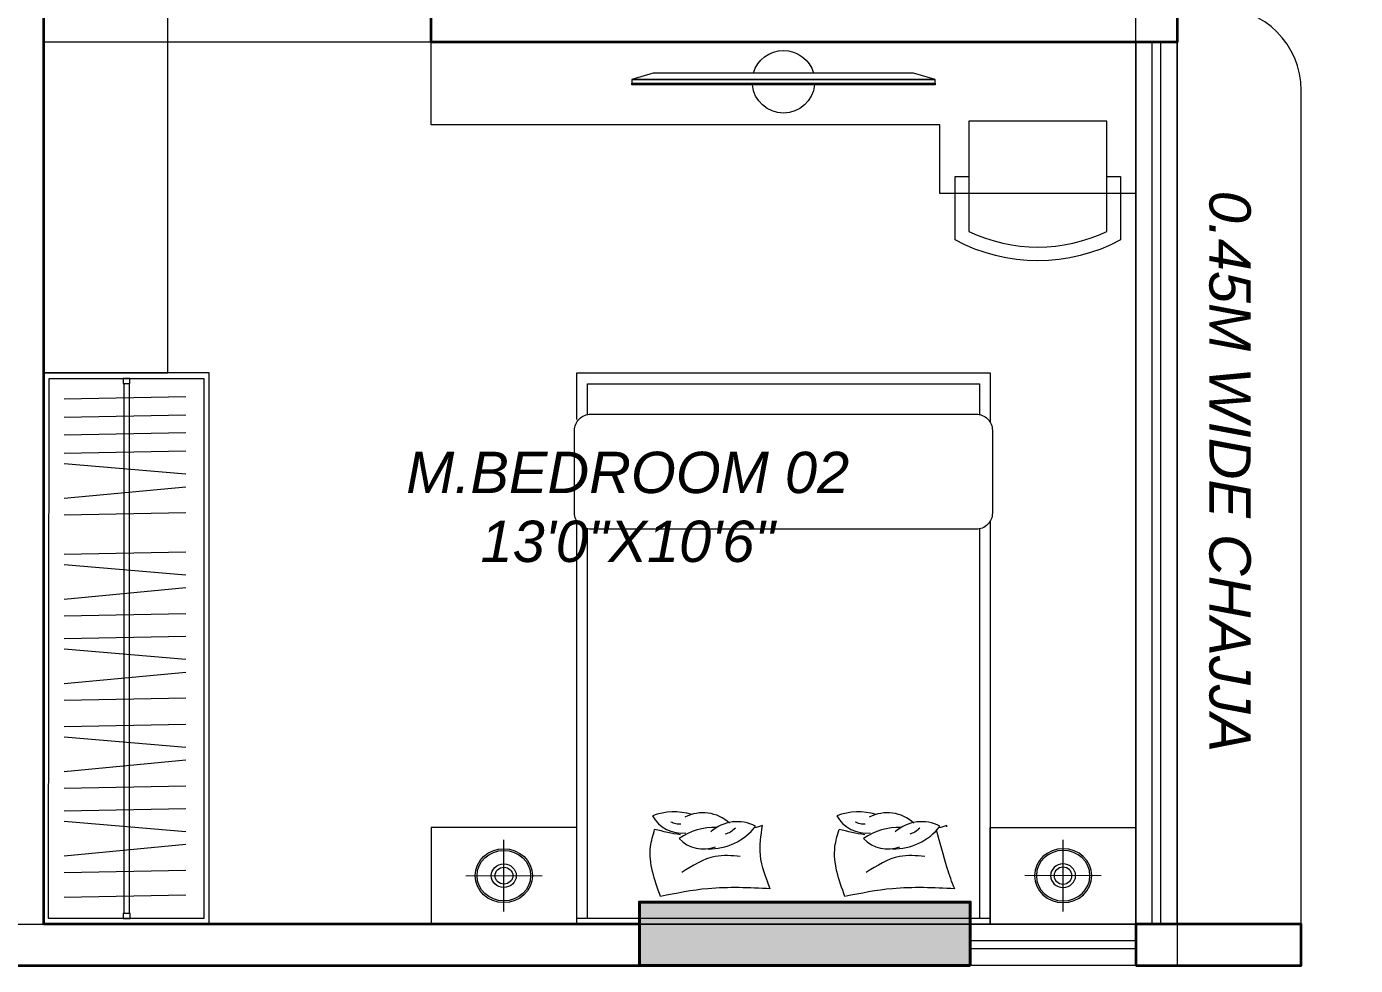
# Model space of a CAD drawing. Header units: millimetres. Extents: x 0 to 125073, y 0 to 71249.
# Drawn here: x 65727 to 70546, y 31569 to 34976 of the extents above; entities that cross this region are included whole.
import ezdxf
from ezdxf.lldxf.tags import DXFTag

# ---------------------------------------------------------------- set-up
doc = ezdxf.new("R2010")
doc.units = ezdxf.units.MM
doc.linetypes.add('DASH', pattern=[1, 0.5, -0.5])
doc.layers.add('DA_BUILDING LINE', color=7, linetype='Continuous', lineweight=9, true_color=0xdb0000)
doc.layers.add('DA_FURNITURE', color=7, linetype='Continuous', lineweight=5, true_color=0x666666)
for name, color, linetype, lineweight in [('DA_CARPET AREA RERA', 30, 'Continuous', 9), ('DA_CHAJJA', 44, 'Continuous', 0), ('DA_COLUMN', 40, 'Continuous', 40), ('DA_COLUMN HATCH', 251, 'Continuous', 0), ('DA_DOTTED LINES', 8, 'DASH', 5), ('DA_TEXT IN SQ.FT', 193, 'Continuous', 9), ('DA_WALL', 7, 'Continuous', 35), ('DA_WINDOW', 4, 'Continuous', 9)]:
    doc.layers.add(name, color=color, linetype=linetype, lineweight=lineweight)
doc.styles.get("Standard").update_dxf_attribs({"font": 'arial.ttf'})
tags = doc.linetypes.add('( Hidden )', pattern=[0.375, 0.25, -0.125]).pattern_tags.tags
tags[6:7] = [DXFTag(74, 4), DXFTag(75, 0), DXFTag(340, '0'), DXFTag(46, 1.0), DXFTag(50, 0.0), DXFTag(44, 0.0), DXFTag(45, 0.0)]
tags[4:5] = [DXFTag(74, 4), DXFTag(75, 0), DXFTag(340, '0'), DXFTag(46, 1.0), DXFTag(50, 0.0), DXFTag(44, 0.0), DXFTag(45, 0.0)]

# ---------------------------------------------------------------- blocks, each defined once
blk = doc.blocks.new('GSHGJSDFGJ')
at = {"layer": 'DA_BUILDING LINE', "linetype": '( Hidden )', "ltscale": 500}
blk.add_lwpolyline([(-34663.6, 78051.5), (-34663.6, 77051.5), (-31143.6, 77051.5), (-31143.6, 71896.5), (-40838.6, 71896.5), (-40838.6, 75396.5), (-39638.6, 75396.5), (-39638.6, 76876.5), (-40838.6, 76876.5), (-40838.6, 76926.5), (-41088.6, 76926.5), (-41088.6, 92546.5)], dxfattribs=at)
blk = doc.blocks.new('GGT')
at = {"layer": 'DA_FURNITURE', "ltscale": 8}
for p, q in [((4090.01, 973.3668), (4088.01, 973.3668)), ((4088.01, 973.3668), (4088.01, 972.7668)), ((4088.03, 972.7868), (4088.03, 973.35)), ((4088.03, 973.35), (4089.99, 973.3468)), ((4089.99, 973.3468), (4089.99, 972.7868)), ((4090.01, 972.7668), (4090.01, 973.3668)), ((4088.1146, 972.8519), (4088.1063, 973.2934)), ((4088.2043, 972.8519), (4088.196, 973.2934)), ((4088.2982, 972.8519), (4088.2562, 973.2934)), ((4088.3448, 972.8519), (4088.382, 973.2934)), ((4088.428, 972.8519), (4088.4197, 973.2934)), ((4088.5107, 972.8519), (4088.5024, 973.2934)), ((4088.6045, 972.8519), (4088.5625, 973.2934)), ((4088.6511, 972.8519), (4088.6883, 973.2934)), ((4088.7343, 972.8519), (4088.726, 973.2934)), ((4088.8293, 972.8519), (4088.821, 973.2934)), ((4088.9232, 972.8519), (4088.8812, 973.2934)), ((4088.9698, 972.8519), (4089.0069, 973.2934)), ((4089.053, 972.8519), (4089.0447, 973.2934)), ((4089.1357, 972.8519), (4089.1274, 973.2934)), ((4089.2295, 972.8519), (4089.1875, 973.2934)), ((4089.2761, 972.8519), (4089.3133, 973.2934)), ((4089.3593, 972.8519), (4089.351, 973.2934)), ((4089.5019, 972.8519), (4089.4936, 973.2934)), ((4089.5958, 972.8519), (4089.5537, 973.2934)), ((4089.6423, 972.8519), (4089.6795, 973.2934)), ((4089.7256, 972.8519), (4089.7173, 973.2934)), ((4089.7924, 972.8519), (4089.7841, 973.2934)), ((4089.8563, 972.8519), (4089.848, 973.2934)), ((4089.9231, 972.8519), (4089.9148, 973.2934)), ((4088.0487, 973.079), (4088.03, 973.079)), ((4088.03, 973.079), (4088.03, 973.054)), ((4088.03, 973.054), (4088.0487, 973.054)), ((4088.0487, 973.054), (4088.0487, 973.079)), ((4089.9712, 973.0762), (4088.0487, 973.0762)), ((4089.9712, 973.0574), (4088.0487, 973.0574)), ((4089.99, 973.0793), (4089.9712, 973.0793)), ((4089.9712, 973.0793), (4089.9712, 973.0543)), ((4089.9712, 973.0543), (4089.99, 973.0543)), ((4089.99, 973.0543), (4089.99, 973.0793)), ((4088.01, 972.7668), (4090.01, 972.7668)), ((4089.99, 972.7868), (4088.03, 972.7868))]:
    blk.add_line(p, q, dxfattribs=at)
blk = doc.blocks.new('nftujfuk')
at = {"layer": 'DA_FURNITURE', "ltscale": 5, "elevation": 0}
for points in [[(3568.3786, 921.4537), (3568.3704, 921.4537), (3568.3704, 920.0761), (3568.3786, 920.0761)], [(3568.3786, 921.4537), (3568.3949, 921.4537), (3568.3949, 920.0761), (3568.3786, 920.0761)], [(3568.4245, 921.356), (3568.4245, 920.1738), (3568.3949, 920.0761), (3568.3949, 921.4537)]]:
    blk.add_lwpolyline(points, close=True, dxfattribs=at)
at = {"layer": 'DA_FURNITURE'}
for start, end in [(95.93115, 264.06885), (286.08621, 73.91379)]:
    blk.add_arc((3568.3851, 920.7649), 0.1421, start, end, dxfattribs=at)
blk = doc.blocks.new('A$C3A1814D5')
at = {"layer": 'DA_FURNITURE'}
for p, q in [((12.8, 12.82), (1.13, 1.18)), ((12.43, 1.53), (1.51, 12.47))]:
    blk.add_line(p, q, dxfattribs=at)
at = {"layer": 'DA_FURNITURE', "extrusion": (0, 0, -1)}
for centre, major_axis in [((6.99, 7.02), (4.37, 4.37)), ((6.97, 7), (1.37, 1.36))]:
    blk.add_ellipse(centre, major_axis=major_axis, ratio=0.943982, dxfattribs=at)
for major_axis in [(-4.1, -4.09), (-1.91, -1.91)]:
    blk.add_ellipse((6.99, 7.02), major_axis=major_axis, ratio=0.943982, start_param=3.141593, end_param=9.424778, dxfattribs=at)
blk = doc.blocks.new('SRAFGADFGDFG')
at = {"layer": 'DA_FURNITURE'}
for p, q in [((-33321.1, 72046.5, 0), (-33321.1, 73498.1, 0)), ((-31821.1, 73509.3, 0), (-31821.1, 72046.5, 0)), ((-33281.6, 72066.3, 0), (-33281.6, 73479.3, 0)), ((-31860.6, 73480.4, 0), (-31860.6, 72066.3, 0)), ((-31821.1, 72066.3, 0), (-33321.1, 72066.3, 0)), ((-31821.1, 72046.5, 0), (-33321.1, 72046.5, 0))]:
    blk.add_line(p, q, dxfattribs=at)
for points in [[(-34803.6, 75856.5), (-35253.6, 75856.5), (-35253.6, 74046.5), (-34803.6, 74046.5)], [(-33848.6, 72396.5), (-33848.6, 72356.5), (-33848.6, 72356.5), (-33848.6, 72356.5), (-33848.6, 72046.5), (-33321.1, 72046.5), (-33321.1, 72396.5)], [(-31293.6, 72396.5), (-31293.6, 72356.5), (-31293.6, 72356.5), (-31293.6, 72356.5), (-31293.6, 72046.5), (-31821.1, 72046.5), (-31821.1, 72396.5)]]:
    blk.add_lwpolyline(points, close=True, dxfattribs=at)
for points in [[(-31293.6, 75247), (-31293.6, 74697), (-32003.6, 74697), (-32003.6, 74947), (-33848.6, 74946.5), (-33848.6, 75246.5)], [(-31398.6, 74759.5), (-31398.6, 74959.5), (-31898.6, 74959.5), (-31898.6, 74759.5)], [(-33321.1, 73877.6), (-33321.1, 74046.5), (-31821.1, 74046.5), (-31821.1, 73866.4)], [(-33281.6, 73896.5), (-33281.6, 74007.1), (-31860.6, 74007.1), (-31860.6, 73893)]]:
    blk.add_lwpolyline(points, dxfattribs=at)
for points in [[(-31948.6, 74759.5), (-31898.6, 74759.5), (-31898.6, 74559.5, 0.224783), (-31398.6, 74559.5), (-31398.6, 74759.5), (-31348.6, 74759.5), (-31348.6, 74528.8, -0.251481), (-31948.6, 74528.8)], [(-33328.7, 73538.3), (-33328.7, 73837.4, -0.414214), (-33269.5, 73896.6), (-31872.7, 73896.6, -0.414214), (-31813.5, 73837.4), (-31813.5, 73538.3, -0.414214), (-31872.7, 73479.1), (-33269.5, 73479.1, -0.414214)]]:
    blk.add_lwpolyline(points, format="xyb", close=True, dxfattribs=at)
for centre, radius, start, end in [((-32968, 72227.3, 0), 226.2, 73.5764, 110.2163), ((-32939.7, 72498, 0), 121.4, 208.7506, 276.5862), ((-32863.1, 72307.8, 0), 142.5, 47.4204, 117.3487), ((-32299.3, 72227.3, 0), 226.2, 73.5764, 110.2163), ((-32271, 72498, 0), 121.4, 208.7506, 276.5862), ((-32194.3, 72307.8, 0), 142.5, 47.4204, 117.3487), ((-32820.4, 72171.3, 0), 226.2, 88.1901, 124.83), ((-32837.9, 72528.5, 0), 208.6, 268.0438, 322.5004), ((-32739.2, 72275.6, 0), 142.5, 62.0341, 131.9624), ((-32151.7, 72171.3, 0), 226.2, 88.1901, 124.83), ((-32169.1, 72528.5, 0), 208.6, 268.0438, 322.5004), ((-32070.5, 72275.6, 0), 142.5, 62.0341, 131.9624), ((-32861.3, 72440.3, 0), 121.4, 223.3643, 291.1999), ((-32192.6, 72440.3, 0), 121.4, 223.3643, 291.1999)]:
    blk.add_arc(centre, radius, start, end, dxfattribs=at)
for points in [[(-33017.1, 72146.7, 0), (-33053, 72327.1, 0), (-33038.4, 72389.8, 0)], [(-32618.9, 72174.9, 0), (-32654.9, 72296, 0), (-32647.2, 72404.1, 0)], [(-32348.3, 72146.7, 0), (-32384.3, 72327.1, 0), (-32369.6, 72389.8, 0)], [(-32727.6, 72291.8, 0), (-32819, 72291.8, 0), (-32939.7, 72233.4, 0)], [(-32058.9, 72291.8, 0), (-32150.3, 72291.8, 0), (-32271, 72233.4, 0)], [(-32618.9, 72174.9, 0), (-32845, 72174.9, 0), (-33017.1, 72146.7, 0)], [(-31950.2, 72174.9, 0), (-32176.2, 72174.9, 0), (-32348.3, 72146.7, 0)]]:
    blk.add_spline(points, degree=3, dxfattribs=at)
for points in [[(-32945.1, 72370.5, 0), (-32976.1, 72375.5, 0), (-33007.3, 72382.5, 0), (-33038.4, 72389.8, 0)], [(-32647.2, 72404.1, 0), (-32657.2, 72401.2, 0), (-32667.3, 72398.2, 0), (-32677.3, 72395.3, 0)], [(-32276.4, 72370.5, 0), (-32307.4, 72375.5, 0), (-32338.5, 72382.5, 0), (-32369.6, 72389.8, 0)], [(-31978.5, 72404.1, 0), (-31988.5, 72401.2, 0), (-31998.5, 72398.2, 0), (-32008.6, 72395.3, 0)], [(-31979.2, 72399.1, 0), (-31979, 72400.8, 0), (-31978.7, 72402.4, 0), (-31978.5, 72404.1, 0)]]:
    blk.add_open_spline(points, degree=3, dxfattribs=at)
for points, knots in [([(-32943.5, 72409.6, 0), (-32949.6, 72409.2, 0), (-32962.1, 72408.5, 0), (-32973.6, 72413.9, 0), (-32979.5, 72416.7, 0)], [0, 0, 0, 0, 31.960762, 66.266463, 66.266463, 66.266463, 66.266463]), ([(-32745.4, 72395, 0), (-32751.2, 72389.7, 0), (-32762.1, 72379.9, 0), (-32775.8, 72374.9, 0), (-32782.2, 72372.6, 0)], [0, 0, 0, 0, 41.531136, 77.340273, 77.340273, 77.340273, 77.340273]), ([(-32274.7, 72409.6, 0), (-32280.8, 72409.2, 0), (-32293.4, 72408.5, 0), (-32304.8, 72413.9, 0), (-32310.7, 72416.7, 0)], [0, 0, 0, 0, 31.960762, 66.266463, 66.266463, 66.266463, 66.266463]), ([(-32076.7, 72395, 0), (-32082.5, 72389.7, 0), (-32093.4, 72379.9, 0), (-32107.1, 72374.9, 0), (-32113.4, 72372.6, 0)], [0, 0, 0, 0, 41.531136, 77.340273, 77.340273, 77.340273, 77.340273]), ([(-31950.2, 72174.9, 0), (-31960.1, 72199.6, 0), (-31970.1, 72224.4, 0), (-31977.1, 72249.5, 0), (-31977.1, 72249.5, 0), (-31977.1, 72249.5, 0), (-31977.1, 72249.5, 0), (-31990, 72295.3, 0), (-32002.9, 72341.2, 0), (-32015.8, 72387, 0)], [0, 0, 0, 0, 3.967367, 3.967367, 3.967367, 3.968693, 3.968693, 3.968693, 11.226423, 11.226423, 11.226423, 11.226423])]:
    blk.add_open_spline(points, degree=3, knots=knots, dxfattribs=at)
for name, p, xscale, yscale, zscale, rotation in [('nftujfuk', (-767829.3, -2774358.7), -798.5297558340299, 798.5297558340299, 798.5297558340299, 270), ('GGT', (938113.2, -4015963.4, 0), 1000.000000000011, 1000.000000000011, 1000.000000000011, 90)]:
    blk.add_blockref(name, p, dxfattribs=dict(at, xscale=xscale, yscale=yscale, zscale=zscale, rotation=rotation))
at = {"layer": 'DA_FURNITURE', "extrusion": (0, 0, -1), "yscale": 16.7595958194902, "zscale": -16.7595958194902}
for p, xscale, rotation in [((33419.3, 72221.7, 0), 16.7595958194902, 315.0451472132016), ((31722.9, 72221.7, 0), -16.7595958194902, 44.95485278679848)]:
    blk.add_blockref('A$C3A1814D5', p, dxfattribs=dict(at, xscale=xscale, rotation=rotation))
blk = doc.blocks.new('14TH 2')
at = {"layer": 'DA_CARPET AREA RERA'}
blk.add_lwpolyline([(6316.0927, 1265.9471), (6316.0927, 1262.977), (6314.9727, 1262.9771), (6314.9727, 1261.1971), (6314.8227, 1261.1971), (6314.8227, 1258.0971), (6314.9727, 1258.0971), (6314.9727, 1257.9971), (6323.1677, 1257.9971), (6323.1677, 1261.1971), (6323.1677, 1262.8521), (6319.6477, 1262.8521), (6319.6477, 1264.1521)], dxfattribs=at)
at = {"layer": 'DA_CHAJJA'}
blk.add_line((6323.7677, 1257.9971), (6323.7677, 1261.0221), dxfattribs=at)
blk.add_arc((6323.4677, 1261.0221), 0.3, 0, 90, dxfattribs=at)
at = {"layer": 'DA_DOTTED LINES', "linetype": '( Hidden )', "ltscale": 300}
blk.add_line((6320.6127, 1261.1971), (6319.2077, 1261.1971), dxfattribs=at)
at = {"layer": 'DA_WALL'}
for points in [[(6323.3177, 1262.7721), (6323.3177, 1261.1971), (6320.6127, 1261.1971), (6320.6127, 1261.3221), (6323.1677, 1261.3221), (6323.1677, 1262.7721)], [(6319.2077, 1257.9971), (6319.2077, 1261.8071), (6319.7727, 1261.8071), (6319.7727, 1261.9321), (6318.4727, 1261.9321), (6318.4727, 1261.8071), (6319.0827, 1261.8071), (6319.0827, 1257.9971), (6316.7727, 1257.9971), (6316.7727, 1257.8471), (6319.2077, 1257.8471), (6321.3677, 1257.8471), (6321.3677, 1257.9971)], [(6323.1677, 1257.8471), (6323.7677, 1257.8471), (6323.7677, 1257.9971), (6323.1677, 1257.9971)]]:
    blk.add_lwpolyline(points, close=True, dxfattribs=at)
at = {"layer": 'DA_WINDOW'}
for points in [[(6323.3177, 1257.9971), (6323.3177, 1261.1971), (6323.1677, 1261.1971), (6323.1677, 1257.9971)], [(6323.2277, 1257.9971), (6323.2277, 1261.1971), (6323.2577, 1261.1971), (6323.2577, 1257.9971)], [(6323.1677, 1257.8471), (6322.5677, 1257.8471), (6322.5677, 1257.9971), (6323.1677, 1257.9971)], [(6323.1677, 1257.9071), (6322.5677, 1257.9071), (6322.5677, 1257.9371), (6323.1677, 1257.9371)]]:
    blk.add_lwpolyline(points, close=True, dxfattribs=at)
blk = doc.blocks.new('SDFHSDFGN')
at = {"layer": 'DA_COLUMN HATCH', "true_color": 0x636466}
h = blk.add_hatch(color=251, dxfattribs=at)
h.dxf.hatch_style = 1
h.paths.add_polyline_path([(-37688.6, 97346.5), (-37688.6, 97576.5), (-38888.6, 97576.5), (-38888.6, 97346.5)])
h.paths.add_polyline_path([(-31373.6, 96376.5), (-31143.6, 96376.5), (-31143.6, 97576.5), (-31373.6, 97576.5)])
h.paths.add_polyline_path([(-27778.6, 97036.5), (-27548.6, 97036.5), (-27548.6, 98236.5), (-27778.6, 98236.5)])
h.paths.add_polyline_path([(-24578.6, 97336.5), (-24348.6, 97336.5), (-24348.6, 98236.5), (-24578.6, 98236.5)])
h.paths.add_polyline_path([(-19333.6, 98536.5), (-19333.6, 97336.5), (-19103.6, 97336.5), (-19103.6, 98536.5)])
h.paths.add_polyline_path([(-13063.6, 97336.5), (-12833.6, 97336.5), (-12833.6, 98536.5), (-13063.6, 98536.5)])
h.paths.add_polyline_path([(-11543.6, 97636.5), (-11313.6, 97636.5), (-11313.6, 98536.5), (-11543.6, 98536.5)])
h.paths.add_polyline_path([(-8908.6, 94991.5), (-7708.6, 94991.5), (-7708.6, 94761.5), (-8908.6, 94761.5)])
h.paths.add_polyline_path([(-13063.6, 91111.5), (-12833.6, 91111.5), (-12833.6, 92311.5), (-13063.6, 92311.5)])
h.paths.add_polyline_path([(-19333.6, 91111.5), (-19103.6, 91111.5), (-19103.6, 92311.5), (-19333.6, 92311.5)])
h.paths.add_polyline_path([(-5998.6, 91111.5), (-5258.6, 91111.5), (-5258.6, 91341.5), (-5998.6, 91341.5)])
h.paths.add_polyline_path([(-1283.6, 91111.5), (-383.6, 91111.5), (-383.6, 91341.5), (-1283.6, 91341.5)])
h.paths.add_polyline_path([(2171.4, 90061.5), (2171.4, 91261.5), (1941.4, 91261.5), (1941.4, 90061.5)])
h.paths.add_polyline_path([(4621.4, 90061.5), (5821.4, 90061.5), (5821.4, 90291.5), (4621.4, 90291.5)])
h.paths.add_polyline_path([(4621.4, 95111.5), (5821.4, 95111.5), (5821.4, 95341.5), (4621.4, 95341.5)])
h.paths.add_polyline_path([(4621.4, 98611.5), (5821.4, 98611.5), (5821.4, 98841.5), (4621.4, 98841.5)])
h.paths.add_polyline_path([(-39638.6, 89246.5), (-38138.6, 89246.5), (-38138.6, 89476.5), (-39638.6, 89476.5)])
h.paths.add_polyline_path([(-31143.6, 92421.5), (-31143.6, 92651.5), (-32343.6, 92651.5), (-32343.6, 92421.5)])
h.paths.add_polyline_path([(-31513.6, 86346.5), (-29713.6, 86346.5), (-29713.6, 86576.5), (-31513.6, 86576.5)])
h.paths.add_polyline_path([(-31513.6, 82896.5), (-29713.6, 82896.5), (-29713.6, 83126.5), (-31513.6, 83126.5)])
h.paths.add_polyline_path([(-31518.6, 78051.5), (-30518.6, 78051.5), (-30518.6, 78281.5), (-31518.6, 78281.5)])
h.paths.add_polyline_path([(-32143.6, 76821.5), (-31143.6, 76821.5), (-31143.6, 77051.5), (-32143.6, 77051.5)])
h.paths.add_polyline_path([(-31893.6, 71896.5), (-31893.6, 72126.5), (-33093.6, 72126.5), (-33093.6, 71896.5)])
h.paths.add_polyline_path([(-37688.6, 71896.5), (-37688.6, 72126.5), (-38888.6, 72126.5), (-38888.6, 71896.5)])
h.paths.add_polyline_path([(-38438.6, 76796.5), (-38438.6, 77026.5), (-39638.6, 77026.5), (-39638.6, 76796.5)])
h.paths.add_polyline_path([(-38138.6, 79996.5), (-38138.6, 80226.5), (-39638.6, 80226.5), (-39638.6, 79996.5)])
h.paths.add_polyline_path([(-38438.6, 92446.5), (-38438.6, 92676.5), (-39638.6, 92676.5), (-39638.6, 92446.5)])
h.paths.add_polyline_path([(-31518.6, 91422), (-31288.6, 91422), (-31288.6, 89927), (-31518.6, 89927)])
h.paths.add_polyline_path([(-20908.6, 91111.5), (-20678.6, 91111.5), (-20678.6, 89881.5), (-20908.6, 89881.5)])
h.paths.add_polyline_path([(-11313.6, 92011.5), (-11313.6, 91111.5), (-11543.6, 91111.5), (-11543.6, 92011.5)])
h.paths.add_polyline_path([(1941.4, 97316.5), (2171.4, 97316.5), (2171.4, 98841.5), (1941.4, 98841.5)])
at = {"layer": 'DA_COLUMN'}
blk.add_lwpolyline([(-31893.6, 71896.5), (-31893.6, 72126.5), (-33093.6, 72126.5), (-33093.6, 71896.5)], close=True, dxfattribs=at)
blk = doc.blocks.new('A$Cfed68cb1')
at = {"layer": 'DA_TEXT IN SQ.FT', "insert": (-37.9101, -23.7196), "char_height": 0.15, "attachment_point": 7, "rotation": 270}
blk.add_mtext_dynamic_manual_height_columns('\\pxqc;{\\fArial|b0|i1|c0|p34;0.45M WIDE CHAJJA}', width=2.865539, gutter_width=12.5, heights=[0], dxfattribs=at)
at = {"layer": 'DA_TEXT IN SQ.FT', "insert": (-41.1675, -25.4833), "char_height": 0.15, "attachment_point": 7}
blk.add_mtext_dynamic_manual_height_columns('\\pxqc;{\\fArial|b0|i1|c0|p34;M.BEDROOM 02\\P13\'0"X10\'6"}', width=2.300046, gutter_width=12.5, heights=[0], dxfattribs=at)

msp = doc.modelspace()

# ---------------------------------------------------------------- block references
at = {"color": 1, "xscale": 1000, "yscale": 1000, "zscale": 1000}
msp.add_blockref('A$Cfed68cb1', (107924.2, 58514), dxfattribs=at)
msp.add_blockref('SDFHSDFGN', (101042.8, -40327.5))
at = {"color": 1}
msp.add_blockref('SRAFGADFGDFG', (101042.8, -40327.5), dxfattribs=at)
at = {"layer": 'DA_BUILDING LINE'}
msp.add_blockref('GSHGJSDFGJ', (101042.8, -40327.5), dxfattribs=at)
at = {"layer": 'DA_WALL', "xscale": 1000, "yscale": 1000, "zscale": 1000}
msp.add_blockref('14TH 2', (-6253418.5, -1226278.1), dxfattribs=at)

doc.saveas('drawing.dxf')
